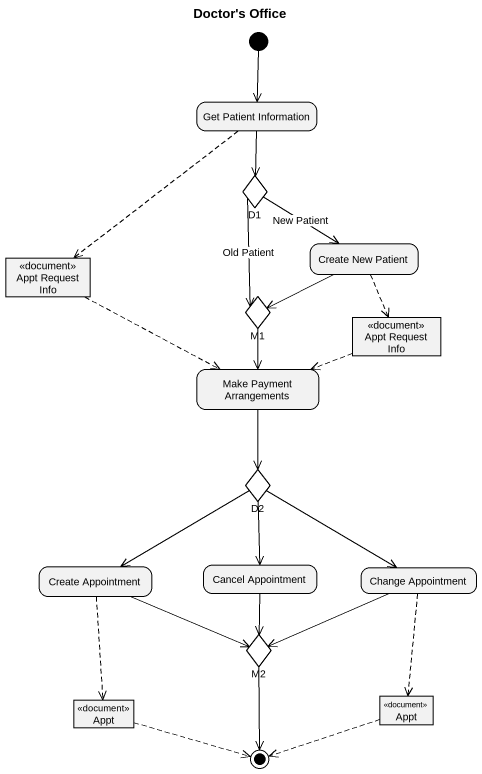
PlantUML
@startuml
title Doctor's Office
hide empty description
state "Get Patient Information" as Get_Patient_Information
state D1 <<choice>>
state "Appt Request Info" as Appt_Request_Info <<document>>
state "Create New Patient" as Create_New_Patient
state M1 <<choice>>
state "Appt Request Info" as Appt_Request_Info_2 <<document>>
state "Make Payment Arrangements" as Make_Payment_Arrangements
state D2 <<choice>>
state "Create Appointment" as Create_Appointment
state "Cancel Appointment" as Cancel_Appointment
state "Change Appointment" as Change_Appointment
state M2 <<choice>>
state Appt <<document>>
state "Appt" as Appt_2 <<document>>
[*] --> Get_Patient_Information
Get_Patient_Information --> D1
Get_Patient_Information -[dashed]-> Appt_Request_Info
D1 --> Create_New_Patient : New Patient
D1 --> M1 : Old Patient
Appt_Request_Info -right[dashed]-> Make_Payment_Arrangements
Create_New_Patient -left-> M1
Create_New_Patient -[dashed]-> Appt_Request_Info_2
M1 --> Make_Payment_Arrangements
Appt_Request_Info_2 -left[dashed]-> Make_Payment_Arrangements
Make_Payment_Arrangements --> D2
D2 -left-> Create_Appointment
D2 --> Cancel_Appointment
D2 -right-> Change_Appointment
Create_Appointment -right-> M2
Create_Appointment -[dashed]-> Appt
Cancel_Appointment --> M2
Change_Appointment -left-> M2
Change_Appointment -[dashed]-> Appt_2
M2 --> [*]
Appt -right[dashed]-> [*]
Appt_2 -left[dashed]-> [*]
@enduml
